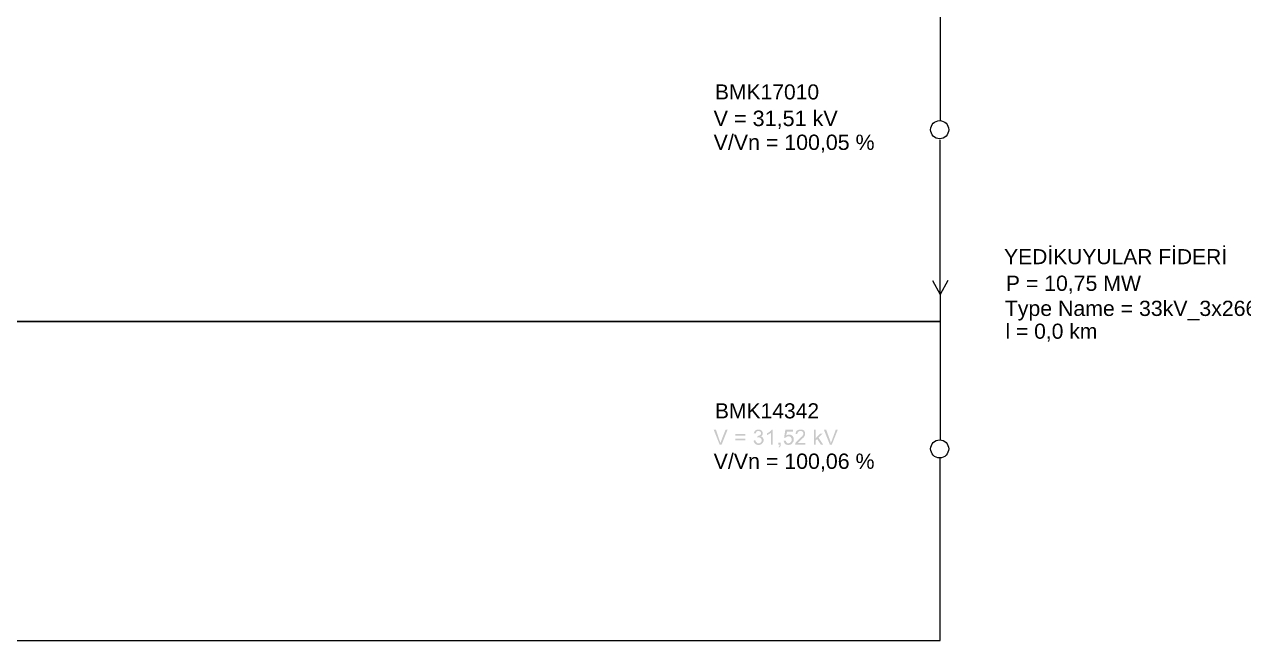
# Model space of a CAD drawing. Header units: millimetres. Extents: x 5 to 459, y 10 to 307.
# Drawn here: x 345.5 to 405.9, y 200 to 230.5 of the extents above; entities that cross this region are included whole.
import ezdxf

# ---------------------------------------------------------------- set-up
doc = ezdxf.new("R2010")
doc.units = ezdxf.units.MM
doc.header["$MEASUREMENT"] = 0
doc.layers.get('0').update_dxf_attribs({"linetype": 'CONTINUOUS'})
doc.styles.add('Arial$001', font='arial.ttf', dxfattribs={"height": 0.8937})

msp = doc.modelspace()

# ---------------------------------------------------------------- hatches: boundary and pattern name
h = msp.add_hatch(color=5)
h.paths.add_polyline_path([(379.936, 209.687), (379.638, 210.432), (379.754, 210.432), (379.936, 209.886), (379.936, 209.886), (379.938, 209.882), (379.94, 209.877), (379.942, 209.873), (379.944, 209.868), (379.946, 209.863), (379.948, 209.858), (379.95, 209.853), (379.952, 209.848), (379.954, 209.843), (379.956, 209.838), (379.959, 209.833), (379.961, 209.828), (379.963, 209.823), (379.965, 209.818), (379.967, 209.812), (379.969, 209.807), (379.971, 209.802), (379.973, 209.797), (379.975, 209.792), (379.977, 209.788), (379.979, 209.783), (379.981, 209.779), (379.983, 209.774), (379.985, 209.77), (379.985, 209.77), (379.987, 209.774), (379.989, 209.779), (379.991, 209.783), (379.992, 209.788), (379.994, 209.792), (379.995, 209.797), (379.996, 209.802), (379.998, 209.807), (379.999, 209.812), (380, 209.818), (380.001, 209.823), (380.002, 209.828), (380.003, 209.833), (380.004, 209.838), (380.005, 209.843), (380.006, 209.848), (380.007, 209.853), (380.009, 209.858), (380.01, 209.863), (380.011, 209.868), (380.013, 209.873), (380.015, 209.877), (380.017, 209.882), (380.018, 209.886), (380.234, 210.432), (380.333, 210.432), (380.035, 209.687), (379.936, 209.687), (380.035, 209.687)])
h.paths.add_polyline_path([(381.21, 210.134), (380.713, 210.134), (380.713, 210.217), (381.21, 210.217), (381.21, 210.134), (381.21, 210.217)])
h.paths.add_polyline_path([(381.21, 209.902), (380.713, 209.902), (380.713, 209.985), (381.21, 209.985), (381.21, 209.902), (381.21, 209.985)])
edge = h.paths.add_edge_path()
edge.add_line((381.623, 209.886), (381.706, 209.902))
edge.add_spline(control_points=[(381.706, 209.902), (381.723, 209.836), (381.739, 209.803), (381.772, 209.786), (381.772, 209.786), (381.789, 209.753), (381.822, 209.753), (381.855, 209.753), (381.855, 209.753), (381.905, 209.753), (381.938, 209.753), (381.971, 209.786), (381.971, 209.786), (382.004, 209.82), (382.02, 209.853), (382.02, 209.902), (382.02, 209.902), (382.02, 209.952), (382.004, 209.985), (381.971, 210.002), (381.971, 210.002), (381.954, 210.035), (381.905, 210.051), (381.871, 210.051), (381.871, 210.051), (381.855, 210.051), (381.822, 210.051), (381.805, 210.035)], knot_values=[0, 0, 0, 0, 0.035714, 0.035714, 0.035714, 0.035714, 0.071429, 0.071429, 0.071429, 0.071429, 0.107143, 0.107143, 0.107143, 0.107143, 0.142857, 0.142857, 0.142857, 0.142857, 0.178571, 0.178571, 0.178571, 0.178571, 0.214286, 0.214286, 0.214286, 0.214286, 1, 1, 1, 1], degree=3, periodic=0)
edge.add_line((381.805, 210.035), (381.822, 210.117))
edge.add_spline(control_points=[(381.822, 210.117), (381.822, 210.117), (381.822, 210.117), (381.822, 210.117), (381.822, 210.117), (381.871, 210.117), (381.905, 210.134), (381.938, 210.15), (381.938, 210.15), (381.971, 210.167), (381.987, 210.2), (381.987, 210.25), (381.987, 210.25), (381.987, 210.283), (381.971, 210.299), (381.954, 210.332), (381.954, 210.332), (381.921, 210.349), (381.888, 210.366), (381.855, 210.366), (381.855, 210.366), (381.822, 210.366), (381.789, 210.349), (381.772, 210.332), (381.772, 210.332), (381.739, 210.299), (381.723, 210.266), (381.723, 210.233)], knot_values=[0, 0, 0, 0, 0.035714, 0.035714, 0.035714, 0.035714, 0.071429, 0.071429, 0.071429, 0.071429, 0.107143, 0.107143, 0.107143, 0.107143, 0.142857, 0.142857, 0.142857, 0.142857, 0.178571, 0.178571, 0.178571, 0.178571, 0.214286, 0.214286, 0.214286, 0.214286, 1, 1, 1, 1], degree=3, periodic=0)
edge.add_line((381.723, 210.233), (381.623, 210.25))
edge.add_spline(control_points=[(381.623, 210.25), (381.64, 210.299), (381.673, 210.349), (381.706, 210.382), (381.706, 210.382), (381.756, 210.415), (381.805, 210.432), (381.855, 210.432), (381.855, 210.432), (381.905, 210.432), (381.938, 210.432), (381.971, 210.415), (381.971, 210.415), (382.004, 210.399), (382.037, 210.366), (382.053, 210.332), (382.053, 210.332), (382.07, 210.316), (382.07, 210.283), (382.07, 210.25), (382.07, 210.25), (382.07, 210.217), (382.07, 210.184), (382.053, 210.15), (382.053, 210.15), (382.037, 210.134), (382.004, 210.101), (381.971, 210.084), (381.971, 210.084), (382.02, 210.084), (382.053, 210.068), (382.07, 210.035), (382.07, 210.035), (382.103, 210.002), (382.12, 209.952), (382.12, 209.902), (382.12, 209.902), (382.12, 209.836), (382.087, 209.786), (382.037, 209.737), (382.037, 209.737), (381.987, 209.687), (381.938, 209.671), (381.855, 209.671), (381.855, 209.671), (381.789, 209.671), (381.739, 209.687), (381.69, 209.737), (381.69, 209.737), (381.656, 209.77), (381.623, 209.82), (381.623, 209.886)], knot_values=[0, 0, 0, 0, 0.019231, 0.019231, 0.019231, 0.019231, 0.038462, 0.038462, 0.038462, 0.038462, 0.057692, 0.057692, 0.057692, 0.057692, 0.076923, 0.076923, 0.076923, 0.076923, 0.096154, 0.096154, 0.096154, 0.096154, 0.115385, 0.115385, 0.115385, 0.115385, 0.134615, 0.134615, 0.134615, 0.134615, 0.153846, 0.153846, 0.153846, 0.153846, 0.173077, 0.173077, 0.173077, 0.173077, 0.192308, 0.192308, 0.192308, 0.192308, 0.211538, 0.211538, 0.211538, 0.211538, 0.230769, 0.230769, 0.230769, 0.230769, 1, 1, 1, 1], degree=3, periodic=0)
h.paths.add_polyline_path([(382.566, 209.687), (382.484, 209.687), (382.484, 210.266), (382.484, 210.266), (382.48, 210.264), (382.475, 210.262), (382.471, 210.26), (382.467, 210.258), (382.463, 210.256), (382.459, 210.254), (382.455, 210.252), (382.451, 210.25), (382.446, 210.248), (382.442, 210.246), (382.438, 210.244), (382.434, 210.241), (382.43, 210.239), (382.426, 210.237), (382.422, 210.235), (382.417, 210.233), (382.413, 210.231), (382.409, 210.229), (382.405, 210.227), (382.401, 210.225), (382.397, 210.223), (382.393, 210.221), (382.389, 210.219), (382.384, 210.217), (382.384, 210.217), (382.38, 210.213), (382.376, 210.209), (382.372, 210.205), (382.368, 210.201), (382.364, 210.198), (382.36, 210.195), (382.355, 210.192), (382.351, 210.189), (382.347, 210.186), (382.343, 210.184), (382.339, 210.182), (382.335, 210.179), (382.331, 210.177), (382.326, 210.176), (382.322, 210.174), (382.318, 210.173), (382.314, 210.171), (382.31, 210.17), (382.306, 210.169), (382.302, 210.168), (382.298, 210.168), (382.293, 210.167), (382.289, 210.167), (382.285, 210.167), (382.285, 210.25), (382.285, 210.25), (382.291, 210.252), (382.298, 210.254), (382.304, 210.257), (382.31, 210.259), (382.316, 210.262), (382.322, 210.265), (382.329, 210.268), (382.335, 210.271), (382.341, 210.274), (382.347, 210.278), (382.353, 210.281), (382.36, 210.285), (382.366, 210.289), (382.372, 210.292), (382.378, 210.296), (382.384, 210.3), (382.391, 210.304), (382.397, 210.308), (382.403, 210.312), (382.409, 210.316), (382.415, 210.32), (382.422, 210.324), (382.428, 210.328), (382.434, 210.332), (382.434, 210.332), (382.438, 210.337), (382.442, 210.341), (382.446, 210.345), (382.45, 210.349), (382.455, 210.353), (382.459, 210.357), (382.463, 210.361), (382.466, 210.366), (382.47, 210.37), (382.474, 210.374), (382.478, 210.378), (382.482, 210.382), (382.485, 210.386), (382.489, 210.39), (382.492, 210.394), (382.495, 210.399), (382.498, 210.403), (382.501, 210.407), (382.504, 210.411), (382.507, 210.415), (382.51, 210.419), (382.512, 210.423), (382.515, 210.428), (382.517, 210.432), (382.566, 210.432), (382.566, 209.687), (382.566, 210.432)])
h.paths.add_polyline_path([(382.848, 209.687), (382.848, 209.786), (382.963, 209.786), (382.963, 209.687), (382.963, 209.687), (382.963, 209.681), (382.963, 209.675), (382.963, 209.67), (382.962, 209.665), (382.962, 209.66), (382.961, 209.655), (382.96, 209.651), (382.959, 209.647), (382.958, 209.643), (382.957, 209.639), (382.956, 209.635), (382.955, 209.631), (382.954, 209.628), (382.953, 209.624), (382.952, 209.621), (382.951, 209.617), (382.95, 209.614), (382.949, 209.61), (382.949, 209.607), (382.948, 209.603), (382.948, 209.6), (382.947, 209.596), (382.947, 209.592), (382.947, 209.588), (382.947, 209.588), (382.945, 209.586), (382.942, 209.584), (382.94, 209.582), (382.937, 209.58), (382.935, 209.578), (382.932, 209.576), (382.929, 209.573), (382.926, 209.571), (382.923, 209.569), (382.92, 209.567), (382.917, 209.565), (382.914, 209.563), (382.911, 209.561), (382.908, 209.559), (382.905, 209.557), (382.902, 209.555), (382.899, 209.553), (382.896, 209.551), (382.893, 209.549), (382.89, 209.547), (382.888, 209.545), (382.885, 209.542), (382.883, 209.54), (382.881, 209.538), (382.848, 209.571), (382.848, 209.571), (382.85, 209.573), (382.852, 209.575), (382.854, 209.577), (382.856, 209.578), (382.858, 209.58), (382.86, 209.581), (382.862, 209.582), (382.864, 209.584), (382.866, 209.585), (382.868, 209.586), (382.87, 209.587), (382.872, 209.588), (382.875, 209.589), (382.877, 209.59), (382.879, 209.591), (382.881, 209.592), (382.883, 209.593), (382.885, 209.595), (382.887, 209.596), (382.889, 209.597), (382.891, 209.599), (382.893, 209.601), (382.895, 209.602), (382.897, 209.604), (382.897, 209.604), (382.897, 209.607), (382.898, 209.609), (382.898, 209.611), (382.898, 209.614), (382.899, 209.617), (382.9, 209.62), (382.901, 209.623), (382.902, 209.626), (382.903, 209.629), (382.903, 209.633), (382.905, 209.636), (382.906, 209.64), (382.907, 209.643), (382.908, 209.647), (382.909, 209.651), (382.91, 209.655), (382.91, 209.659), (382.911, 209.663), (382.912, 209.667), (382.913, 209.671), (382.913, 209.675), (382.913, 209.679), (382.914, 209.683), (382.914, 209.687), (382.848, 209.687), (382.914, 209.687)])
edge = h.paths.add_edge_path()
edge.add_line((383.112, 209.886), (383.212, 209.886))
edge.add_spline(control_points=[(383.212, 209.886), (383.212, 209.836), (383.228, 209.803), (383.261, 209.786), (383.261, 209.786), (383.278, 209.753), (383.311, 209.753), (383.344, 209.753), (383.344, 209.753), (383.394, 209.753), (383.427, 209.77), (383.46, 209.803), (383.46, 209.803), (383.493, 209.836), (383.509, 209.869), (383.509, 209.935), (383.509, 209.935), (383.509, 209.985), (383.493, 210.018), (383.46, 210.051), (383.46, 210.051), (383.443, 210.084), (383.394, 210.101), (383.344, 210.101), (383.344, 210.101), (383.327, 210.101), (383.294, 210.101), (383.278, 210.084), (383.278, 210.084), (383.245, 210.068), (383.228, 210.051), (383.212, 210.035)], knot_values=[0, 0, 0, 0, 0.03125, 0.03125, 0.03125, 0.03125, 0.0625, 0.0625, 0.0625, 0.0625, 0.09375, 0.09375, 0.09375, 0.09375, 0.125, 0.125, 0.125, 0.125, 0.15625, 0.15625, 0.15625, 0.15625, 0.1875, 0.1875, 0.1875, 0.1875, 0.21875, 0.21875, 0.21875, 0.21875, 1, 1, 1, 1], degree=3, periodic=0)
edge.add_line((383.212, 210.035), (383.129, 210.035))
edge.add_line((383.129, 210.035), (383.195, 210.432))
edge.add_line((383.195, 210.432), (383.576, 210.432))
edge.add_line((383.576, 210.432), (383.576, 210.332))
edge.add_line((383.576, 210.332), (383.278, 210.332))
edge.add_line((383.278, 210.332), (383.228, 210.134))
edge.add_spline(control_points=[(383.228, 210.134), (383.278, 210.167), (383.327, 210.184), (383.377, 210.184), (383.377, 210.184), (383.443, 210.184), (383.493, 210.167), (383.543, 210.117), (383.543, 210.117), (383.592, 210.068), (383.609, 210.018), (383.609, 209.935), (383.609, 209.935), (383.609, 209.869), (383.592, 209.82), (383.543, 209.77), (383.543, 209.77), (383.509, 209.704), (383.443, 209.671), (383.344, 209.671), (383.344, 209.671), (383.278, 209.671), (383.228, 209.687), (383.179, 209.72), (383.179, 209.72), (383.145, 209.77), (383.112, 209.82), (383.112, 209.886)], knot_values=[0, 0, 0, 0, 0.035714, 0.035714, 0.035714, 0.035714, 0.071429, 0.071429, 0.071429, 0.071429, 0.107143, 0.107143, 0.107143, 0.107143, 0.142857, 0.142857, 0.142857, 0.142857, 0.178571, 0.178571, 0.178571, 0.178571, 0.214286, 0.214286, 0.214286, 0.214286, 1, 1, 1, 1], degree=3, periodic=0)
h.paths.add_polyline_path([(384.188, 209.77), (384.188, 209.687), (383.675, 209.687), (383.675, 209.687), (383.675, 209.689), (383.675, 209.691), (383.676, 209.693), (383.676, 209.696), (383.677, 209.698), (383.677, 209.7), (383.678, 209.702), (383.679, 209.704), (383.68, 209.707), (383.681, 209.709), (383.682, 209.712), (383.683, 209.714), (383.684, 209.717), (383.685, 209.719), (383.686, 209.722), (383.687, 209.725), (383.688, 209.728), (383.689, 209.731), (383.69, 209.735), (383.69, 209.738), (383.691, 209.742), (383.691, 209.745), (383.691, 209.749), (383.691, 209.753), (383.693, 209.758), (383.696, 209.762), (383.698, 209.766), (383.7, 209.77), (383.702, 209.774), (383.704, 209.778), (383.706, 209.782), (383.709, 209.786), (383.711, 209.791), (383.713, 209.795), (383.716, 209.799), (383.718, 209.803), (383.721, 209.807), (383.724, 209.811), (383.726, 209.815), (383.729, 209.82), (383.732, 209.824), (383.736, 209.828), (383.739, 209.832), (383.742, 209.836), (383.746, 209.84), (383.75, 209.844), (383.754, 209.849), (383.758, 209.853), (383.762, 209.857), (383.766, 209.861), (383.77, 209.865), (383.774, 209.869), (383.778, 209.873), (383.783, 209.878), (383.787, 209.882), (383.791, 209.886), (383.796, 209.891), (383.8, 209.895), (383.805, 209.9), (383.809, 209.904), (383.814, 209.909), (383.819, 209.914), (383.824, 209.919), (383.829, 209.924), (383.834, 209.929), (383.839, 209.934), (383.844, 209.939), (383.85, 209.945), (383.856, 209.951), (383.861, 209.956), (383.867, 209.962), (383.873, 209.968), (383.873, 209.968), (383.884, 209.977), (383.893, 209.985), (383.903, 209.993), (383.912, 210), (383.921, 210.008), (383.93, 210.015), (383.938, 210.022), (383.946, 210.029), (383.953, 210.036), (383.961, 210.043), (383.968, 210.049), (383.975, 210.055), (383.981, 210.061), (383.988, 210.067), (383.994, 210.073), (384, 210.079), (384.005, 210.084), (384.011, 210.089), (384.016, 210.095), (384.021, 210.099), (384.026, 210.104), (384.03, 210.109), (384.035, 210.113), (384.039, 210.117), (384.043, 210.123), (384.047, 210.129), (384.05, 210.135), (384.054, 210.141), (384.057, 210.146), (384.061, 210.152), (384.064, 210.157), (384.066, 210.162), (384.069, 210.167), (384.072, 210.172), (384.074, 210.177), (384.076, 210.181), (384.078, 210.186), (384.08, 210.191), (384.082, 210.195), (384.083, 210.199), (384.084, 210.204), (384.085, 210.208), (384.086, 210.212), (384.087, 210.217), (384.088, 210.221), (384.088, 210.225), (384.088, 210.229), (384.088, 210.233), (384.088, 210.237), (384.088, 210.241), (384.088, 210.246), (384.087, 210.25), (384.086, 210.254), (384.085, 210.258), (384.084, 210.262), (384.083, 210.266), (384.082, 210.27), (384.08, 210.275), (384.078, 210.279), (384.076, 210.283), (384.074, 210.287), (384.072, 210.291), (384.069, 210.295), (384.066, 210.299), (384.064, 210.303), (384.061, 210.308), (384.057, 210.312), (384.054, 210.316), (384.05, 210.32), (384.047, 210.324), (384.043, 210.328), (384.039, 210.332), (384.039, 210.332), (384.037, 210.335), (384.034, 210.337), (384.032, 210.339), (384.029, 210.341), (384.026, 210.343), (384.023, 210.345), (384.02, 210.347), (384.017, 210.348), (384.013, 210.35), (384.01, 210.352), (384.006, 210.354), (384.002, 210.355), (383.997, 210.357), (383.993, 210.358), (383.988, 210.359), (383.984, 210.361), (383.979, 210.362), (383.974, 210.363), (383.968, 210.364), (383.963, 210.364), (383.957, 210.365), (383.952, 210.365), (383.946, 210.365), (383.94, 210.366), (383.94, 210.366), (383.935, 210.365), (383.931, 210.365), (383.926, 210.365), (383.922, 210.364), (383.917, 210.363), (383.912, 210.362), (383.908, 210.361), (383.903, 210.36), (383.898, 210.359), (383.893, 210.357), (383.888, 210.355), (383.884, 210.353), (383.879, 210.351), (383.875, 210.349), (383.87, 210.346), (383.866, 210.343), (383.862, 210.341), (383.858, 210.338), (383.855, 210.334), (383.851, 210.331), (383.848, 210.328), (383.845, 210.324), (383.843, 210.32), (383.84, 210.316), (383.84, 210.316), (383.836, 210.314), (383.832, 210.311), (383.829, 210.309), (383.825, 210.306), (383.822, 210.303), (383.819, 210.3), (383.816, 210.297), (383.813, 210.294), (383.81, 210.29), (383.808, 210.287), (383.805, 210.283), (383.803, 210.279), (383.801, 210.274), (383.799, 210.27), (383.798, 210.265), (383.796, 210.261), (383.795, 210.256), (383.794, 210.251), (383.793, 210.246), (383.792, 210.24), (383.791, 210.234), (383.791, 210.229), (383.791, 210.223), (383.791, 210.217), (383.791, 210.217), (383.708, 210.217), (383.708, 210.217), (383.708, 210.227), (383.708, 210.237), (383.709, 210.246), (383.709, 210.255), (383.71, 210.264), (383.711, 210.273), (383.713, 210.281), (383.714, 210.289), (383.716, 210.297), (383.718, 210.304), (383.72, 210.311), (383.722, 210.318), (383.725, 210.325), (383.728, 210.331), (383.731, 210.337), (383.735, 210.343), (383.739, 210.348), (383.743, 210.354), (383.747, 210.359), (383.752, 210.364), (383.757, 210.369), (383.762, 210.373), (383.768, 210.378), (383.774, 210.382), (383.78, 210.386), (383.787, 210.39), (383.793, 210.394), (383.799, 210.397), (383.805, 210.401), (383.812, 210.404), (383.818, 210.407), (383.824, 210.41), (383.831, 210.412), (383.837, 210.415), (383.844, 210.417), (383.851, 210.419), (383.857, 210.421), (383.864, 210.423), (383.871, 210.425), (383.878, 210.426), (383.885, 210.427), (383.893, 210.429), (383.9, 210.43), (383.908, 210.43), (383.916, 210.431), (383.923, 210.431), (383.931, 210.432), (383.94, 210.432), (383.95, 210.432), (383.96, 210.431), (383.969, 210.431), (383.978, 210.43), (383.987, 210.43), (383.996, 210.429), (384.004, 210.427), (384.013, 210.426), (384.02, 210.425), (384.028, 210.423), (384.036, 210.421), (384.043, 210.419), (384.05, 210.417), (384.057, 210.415), (384.064, 210.412), (384.071, 210.41), (384.077, 210.407), (384.084, 210.404), (384.09, 210.401), (384.097, 210.397), (384.103, 210.394), (384.109, 210.39), (384.115, 210.386), (384.122, 210.382), (384.122, 210.382), (384.126, 210.376), (384.13, 210.37), (384.133, 210.363), (384.137, 210.357), (384.14, 210.351), (384.143, 210.345), (384.146, 210.339), (384.149, 210.332), (384.152, 210.326), (384.154, 210.32), (384.157, 210.314), (384.159, 210.308), (384.161, 210.301), (384.163, 210.295), (384.164, 210.289), (384.166, 210.283), (384.167, 210.277), (384.168, 210.27), (384.169, 210.264), (384.17, 210.258), (384.17, 210.252), (384.171, 210.246), (384.171, 210.239), (384.171, 210.233), (384.171, 210.229), (384.171, 210.225), (384.171, 210.221), (384.171, 210.217), (384.171, 210.213), (384.171, 210.208), (384.171, 210.204), (384.171, 210.2), (384.17, 210.196), (384.17, 210.192), (384.17, 210.188), (384.169, 210.184), (384.169, 210.179), (384.168, 210.175), (384.167, 210.171), (384.166, 210.167), (384.165, 210.163), (384.164, 210.159), (384.163, 210.155), (384.162, 210.15), (384.16, 210.146), (384.158, 210.142), (384.157, 210.138), (384.155, 210.134), (384.154, 210.132), (384.154, 210.129), (384.153, 210.127), (384.152, 210.124), (384.151, 210.122), (384.149, 210.119), (384.147, 210.116), (384.145, 210.112), (384.143, 210.109), (384.141, 210.106), (384.139, 210.102), (384.136, 210.099), (384.133, 210.095), (384.131, 210.091), (384.128, 210.088), (384.125, 210.084), (384.122, 210.08), (384.12, 210.076), (384.117, 210.072), (384.114, 210.068), (384.112, 210.064), (384.109, 210.059), (384.107, 210.055), (384.105, 210.051), (384.105, 210.051), (384.101, 210.047), (384.096, 210.043), (384.092, 210.038), (384.087, 210.033), (384.082, 210.029), (384.077, 210.024), (384.072, 210.018), (384.066, 210.013), (384.061, 210.008), (384.055, 210.002), (384.049, 209.997), (384.043, 209.991), (384.037, 209.985), (384.03, 209.98), (384.024, 209.974), (384.017, 209.968), (384.01, 209.962), (384.003, 209.956), (383.995, 209.95), (383.988, 209.944), (383.98, 209.937), (383.972, 209.931), (383.964, 209.925), (383.956, 209.919), (383.956, 209.919), (383.95, 209.913), (383.944, 209.907), (383.938, 209.901), (383.933, 209.895), (383.927, 209.89), (383.922, 209.885), (383.917, 209.88), (383.912, 209.875), (383.907, 209.87), (383.903, 209.865), (383.898, 209.861), (383.894, 209.857), (383.89, 209.853), (383.886, 209.849), (383.882, 209.845), (383.879, 209.842), (383.876, 209.838), (383.872, 209.835), (383.869, 209.832), (383.867, 209.829), (383.864, 209.827), (383.861, 209.824), (383.859, 209.822), (383.857, 209.82), (383.857, 209.82), (383.855, 209.817), (383.853, 209.815), (383.851, 209.813), (383.849, 209.811), (383.847, 209.809), (383.844, 209.807), (383.842, 209.805), (383.84, 209.803), (383.838, 209.801), (383.836, 209.799), (383.834, 209.797), (383.832, 209.795), (383.83, 209.793), (383.828, 209.791), (383.826, 209.789), (383.824, 209.786), (383.822, 209.784), (383.82, 209.782), (383.818, 209.78), (383.815, 209.778), (383.813, 209.776), (383.811, 209.774), (383.809, 209.772), (383.807, 209.77), (383.807, 209.77), (384.188, 209.77), (383.807, 209.77)])
h.paths.add_polyline_path([(384.618, 209.687), (384.618, 210.432), (384.701, 210.432), (384.701, 210.002), (384.916, 210.233), (385.048, 210.233), (384.833, 210.035), (385.065, 209.687), (384.949, 209.687), (384.767, 209.968), (384.701, 209.902), (384.701, 209.687), (384.618, 209.687), (384.701, 209.687)])
h.paths.add_polyline_path([(385.396, 209.687), (385.098, 210.432), (385.214, 210.432), (385.412, 209.886), (385.412, 209.886), (385.414, 209.882), (385.416, 209.877), (385.418, 209.873), (385.419, 209.868), (385.421, 209.863), (385.422, 209.858), (385.423, 209.853), (385.424, 209.848), (385.425, 209.843), (385.427, 209.838), (385.428, 209.833), (385.429, 209.828), (385.43, 209.823), (385.431, 209.818), (385.432, 209.812), (385.433, 209.807), (385.434, 209.802), (385.435, 209.797), (385.437, 209.792), (385.438, 209.788), (385.44, 209.783), (385.441, 209.779), (385.443, 209.774), (385.445, 209.77), (385.445, 209.77), (385.447, 209.774), (385.449, 209.779), (385.451, 209.783), (385.453, 209.788), (385.455, 209.792), (385.458, 209.797), (385.46, 209.802), (385.462, 209.807), (385.464, 209.812), (385.466, 209.818), (385.468, 209.823), (385.47, 209.828), (385.472, 209.833), (385.474, 209.838), (385.476, 209.843), (385.478, 209.848), (385.48, 209.853), (385.482, 209.858), (385.484, 209.863), (385.487, 209.868), (385.489, 209.873), (385.491, 209.877), (385.493, 209.882), (385.495, 209.886), (385.693, 210.432), (385.793, 210.432), (385.495, 209.687), (385.396, 209.687), (385.495, 209.687)])

# ---------------------------------------------------------------- linework, layer by layer
at = {"color": 5, "linetype": 'Continuous', "lineweight": 9}
for points in [[(390.855, 234.355), (390.855, 225.736), (390.855, 225.736)], [(390.855, 217.116), (390.855, 224.792), (390.855, 224.792)], [(390.491, 217.811), (390.855, 217.116), (390.855, 217.116)], [(390.491, 217.811), (390.855, 217.116), (390.855, 217.116)], [(391.236, 217.811), (390.855, 217.116), (390.855, 217.116)], [(391.236, 217.811), (390.855, 217.116), (390.855, 217.116)], [(390.855, 217.116), (390.855, 215.792), (390.855, 215.792)], [(320.871, 215.792), (390.855, 215.792), (390.855, 215.792)], [(390.855, 215.792), (320.871, 215.792), (320.871, 215.792)], [(390.855, 215.792), (390.855, 209.919), (390.855, 209.919)], [(390.855, 199.975), (390.855, 208.992), (390.855, 208.992)], [(320.871, 199.975), (390.855, 199.975), (390.855, 199.975)]]:
    msp.add_lwpolyline(points, dxfattribs=at)
at = {"color": 5, "linetype": 'Continuous', "lineweight": 20}
for points in [[(391.285, 225.289), (391.285, 225.537), (391.087, 225.736), (390.839, 225.736), (390.839, 225.736), (390.591, 225.736), (390.392, 225.537), (390.392, 225.289), (390.392, 225.289), (390.392, 225.041), (390.591, 224.842), (390.839, 224.842), (390.839, 224.842), (391.087, 224.842), (391.285, 225.041), (391.285, 225.289)], [(391.285, 209.472), (391.285, 209.72), (391.087, 209.919), (390.839, 209.919), (390.839, 209.919), (390.591, 209.919), (390.392, 209.72), (390.392, 209.472), (390.392, 209.472), (390.392, 209.241), (390.591, 209.025), (390.839, 209.025), (390.839, 209.025), (391.087, 209.025), (391.285, 209.241), (391.285, 209.472)]]:
    msp.add_open_spline(points, degree=3, knots=[0, 0, 0, 0, 0.0625, 0.0625, 0.0625, 0.062501, 0.125, 0.125, 0.125, 0.125001, 0.1875, 0.1875, 0.1875, 0.187501, 1, 1, 1, 1], dxfattribs=at)

# ---------------------------------------------------------------- texts
at = {"color": 5, "style": 'Arial$001'}
for s, height, p in [('BMK17010', 0.7468, (379.704, 226.787)), ('V = 31,51 kV', 0.76527, (379.638, 225.467)), ('V/Vn = 100,05 %', 0.75777, (379.638, 224.286)), ('YEDİKUYULAR FİDERİ', 0.74529, (394.032, 218.626)), ('P = 10,75 MW', 0.75364, (394.115, 217.305)), ('Type Name = 33kV_3x266MCM_ÇokluDevre', 0.75479, (394.065, 216.06)), ('l = 0,0 km', 0.747, (394.098, 214.932)), ('BMK14342', 0.7468, (379.704, 210.987)), ('V/Vn = 100,06 %', 0.75777, (379.638, 208.485))]:
    msp.add_text(s, height=height, dxfattribs=at).set_placement(p)

doc.saveas('drawing.dxf')
